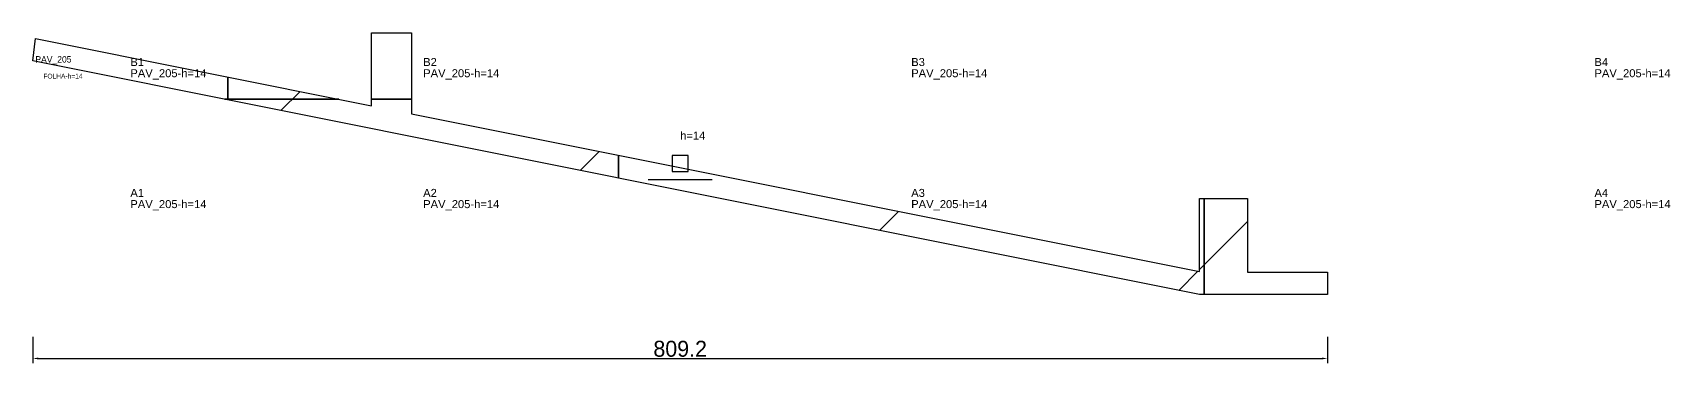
# Model space of a CAD drawing. Header units: metres. Extents: x 222 to 2466, y -5 to 202.
# Drawn here: x 222 to 1246, y -5 to 202 of the extents above; entities that cross this region are included whole.
import ezdxf

# ---------------------------------------------------------------- set-up
doc = ezdxf.new("R2010")
doc.units = ezdxf.units.M
for name, color, linetype in [('3', 3, 'CONTINUOUS'), ('AUX00', 7, 'CONTINUOUS'), ('COTA', 241, 'CONTINUOUS'), ('FOLHA', 255, 'CONTINUOUS'), ('Hachura', 251, 'CONTINUOUS'), ('NOMENCLATURA', 7, 'CONTINUOUS'), ('Nível', 160, 'CONTINUOUS'), ('Painéis', 200, 'CONTINUOUS'), ('Pilares', 5, 'CONTINUOUS'), ('SARR_2.2x7', 40, 'CONTINUOUS')]:
    doc.layers.add(name, color=color, linetype=linetype)
doc.styles.add('ARIAL', font='Arial.ttf')
doc.styles.add('STR_STANDARD', font='arial.ttf')
doc.dimstyles.new('EZ DXF', dxfattribs={"dimtxt": 10, "dimasz": 3.5, "dimexe": 3, "dimexo": 1.5, "dimgap": 1, "dimtad": 1, "dimdec": 1, "dimdsep": 46, "dimcen": 2.5, "dimazin": 3, "dimtfac": 1, "dimtmove": 0, "dimatfit": 3})

msp = doc.modelspace()

# ---------------------------------------------------------------- hatches: boundary and pattern name
at = {"layer": 'Hachura'}
h = msp.add_hatch(dxfattribs=at)
h.set_pattern_fill('ANSI31', scale=50)
h.paths.add_polyline_path([(223.82, 197.86), (433.94, 155.78), (433.94, 201.5), (458.94, 201.5), (458.94, 150.77), (951.42, 52.15), (951.42, 97.87), (981.42, 97.87), (981.42, 51.87), (1031.42, 51.87), (1031.42, 37.87), (951.42, 37.87), (222.2, 183.9)])
h = msp.add_hatch(dxfattribs=at)
h.set_pattern_fill('ANSI31', scale=50)
h.paths.add_polyline_path([(223.82, 197.86), (433.94, 155.78), (433.94, 201.5), (458.94, 201.5), (458.94, 150.77), (951.42, 52.15), (951.42, 97.87), (981.42, 97.87), (981.42, 51.87), (1031.42, 51.87), (1031.42, 37.87), (951.42, 37.87), (222.2, 183.9)])

# ---------------------------------------------------------------- linework, layer by layer
at = {"layer": '3'}
for points in [[(344.2, 159.47), (344.2, 173.75)], [(344.2, 159.47), (344.2, 173.75)], [(342.2, 159.87), (413.52, 159.87)], [(342.2, 159.87), (413.52, 159.87)], [(433.94, 159.87), (458.94, 159.87)], [(433.94, 159.87), (458.94, 159.87)], [(588.2, 110.61), (588.2, 124.89)], [(588.2, 110.61), (588.2, 124.89)], [(954.2, 37.87), (954.2, 97.87)], [(954.2, 37.87), (954.2, 97.87)]]:
    msp.add_lwpolyline(points, close=True, dxfattribs=at)
at = {"layer": 'Painéis', "color": 200}
for p, q in [((222.2, 183.9), (223.82, 197.86)), ((222.2, 183.9), (223.82, 197.86)), ((223.82, 197.86), (433.94, 155.78)), ((223.82, 197.86), (433.94, 155.78)), ((433.94, 155.78), (433.94, 201.5)), ((433.94, 201.5), (458.94, 201.5)), ((433.94, 155.78), (433.94, 201.5)), ((433.94, 201.5), (458.94, 201.5)), ((458.94, 201.5), (458.94, 150.77)), ((458.94, 201.5), (458.94, 150.77)), ((951.42, 37.87), (222.2, 183.9)), ((951.42, 37.87), (222.2, 183.9)), ((458.94, 150.77), (951.42, 52.15)), ((458.94, 150.77), (951.42, 52.15)), ((951.42, 52.15), (951.42, 97.87)), ((951.42, 97.87), (981.42, 97.87)), ((951.42, 52.15), (951.42, 97.87)), ((951.42, 97.87), (981.42, 97.87)), ((981.42, 97.87), (981.42, 51.87)), ((981.42, 97.87), (981.42, 51.87)), ((981.42, 51.87), (1031.42, 51.87)), ((981.42, 51.87), (1031.42, 51.87)), ((1031.42, 51.87), (1031.42, 37.87)), ((1031.42, 51.87), (1031.42, 37.87)), ((1031.42, 37.87), (951.42, 37.87)), ((1031.42, 37.87), (951.42, 37.87))]:
    msp.add_line(p, q, dxfattribs=at)
at = {"layer": 'Pilares'}
msp.add_lwpolyline([(621.81, 114.69), (631.81, 114.69), (631.81, 124.69), (621.81, 124.69)], close=True, dxfattribs=at)
msp.add_lwpolyline([(621.81, 114.69), (631.81, 114.69), (631.81, 124.69), (621.81, 124.69)], close=True, dxfattribs=at)
at = {"layer": 'SARR_2.2x7'}
msp.add_line((606.81, 109.69), (646.81, 109.69), dxfattribs=at)
msp.add_line((606.81, 109.69), (646.81, 109.69), dxfattribs=at)

# ---------------------------------------------------------------- texts
at = {"layer": '3', "style": 'STR_STANDARD'}
for s, p in [('B1', (283.2, 180.69)), ('B1', (283.2, 180.69)), ('B2', (466.2, 180.69)), ('B2', (466.2, 180.69)), ('B3', (771.2, 180.69)), ('B3', (771.2, 180.69)), ('B4', (1198.2, 180.69)), ('B4', (1198.2, 180.69)), ('A1', (283.2, 98.87)), ('A1', (283.2, 98.87)), ('A2', (466.2, 98.87)), ('A2', (466.2, 98.87)), ('A3', (771.2, 98.87)), ('A3', (771.2, 98.87)), ('A4', (1198.2, 98.87)), ('A4', (1198.2, 98.87))]:
    msp.add_text(s, height=5, dxfattribs=at).set_placement(p)
at = {"layer": 'AUX00', "style": 'STR_STANDARD'}
for p in [(283.2, 173.69), (283.2, 173.69), (466.2, 173.69), (466.2, 173.69), (771.2, 173.69), (771.2, 173.69), (1198.2, 173.69), (1198.2, 173.69), (283.2, 91.87), (283.2, 91.87), (466.2, 91.87), (466.2, 91.87), (771.2, 91.87), (771.2, 91.87), (1198.2, 91.87), (1198.2, 91.87)]:
    msp.add_text('PAV_205-h=14', height=5, dxfattribs=at).set_placement(p)
at = {"layer": 'FOLHA'}
msp.add_text('FOLHA-h=14', height=3, dxfattribs=at).set_placement((228.82, 172.86))
msp.add_text('FOLHA-h=14', height=3, dxfattribs=at).set_placement((228.82, 172.86))
at = {"layer": 'NOMENCLATURA', "insert": (626.81, 139.69), "char_height": 5, "attachment_point": 1, "style": 'ARIAL'}
msp.add_mtext('h=14', dxfattribs=at)
msp.add_mtext('h=14', dxfattribs=at)
at = {"layer": 'Nível'}
msp.add_text('PAV_205', height=4, dxfattribs=at).set_placement((223.82, 182.86))
msp.add_text('PAV_205', height=4, dxfattribs=at).set_placement((223.82, 182.86))

# ---------------------------------------------------------------- dimensions: what is measured, and where the dimension line sits
at = {"layer": 'COTA'}
msp.add_linear_dim(base=(222.2, -2.13), p1=(222.2, 12.87), p2=(1031.42, 12.87), dimstyle='EZ DXF', dxfattribs=at).render()
msp.add_linear_dim(base=(222.2, -2.13), p1=(222.2, 12.87), p2=(1031.42, 12.87), dimstyle='EZ DXF', dxfattribs=at).render()

doc.saveas('drawing.dxf')
